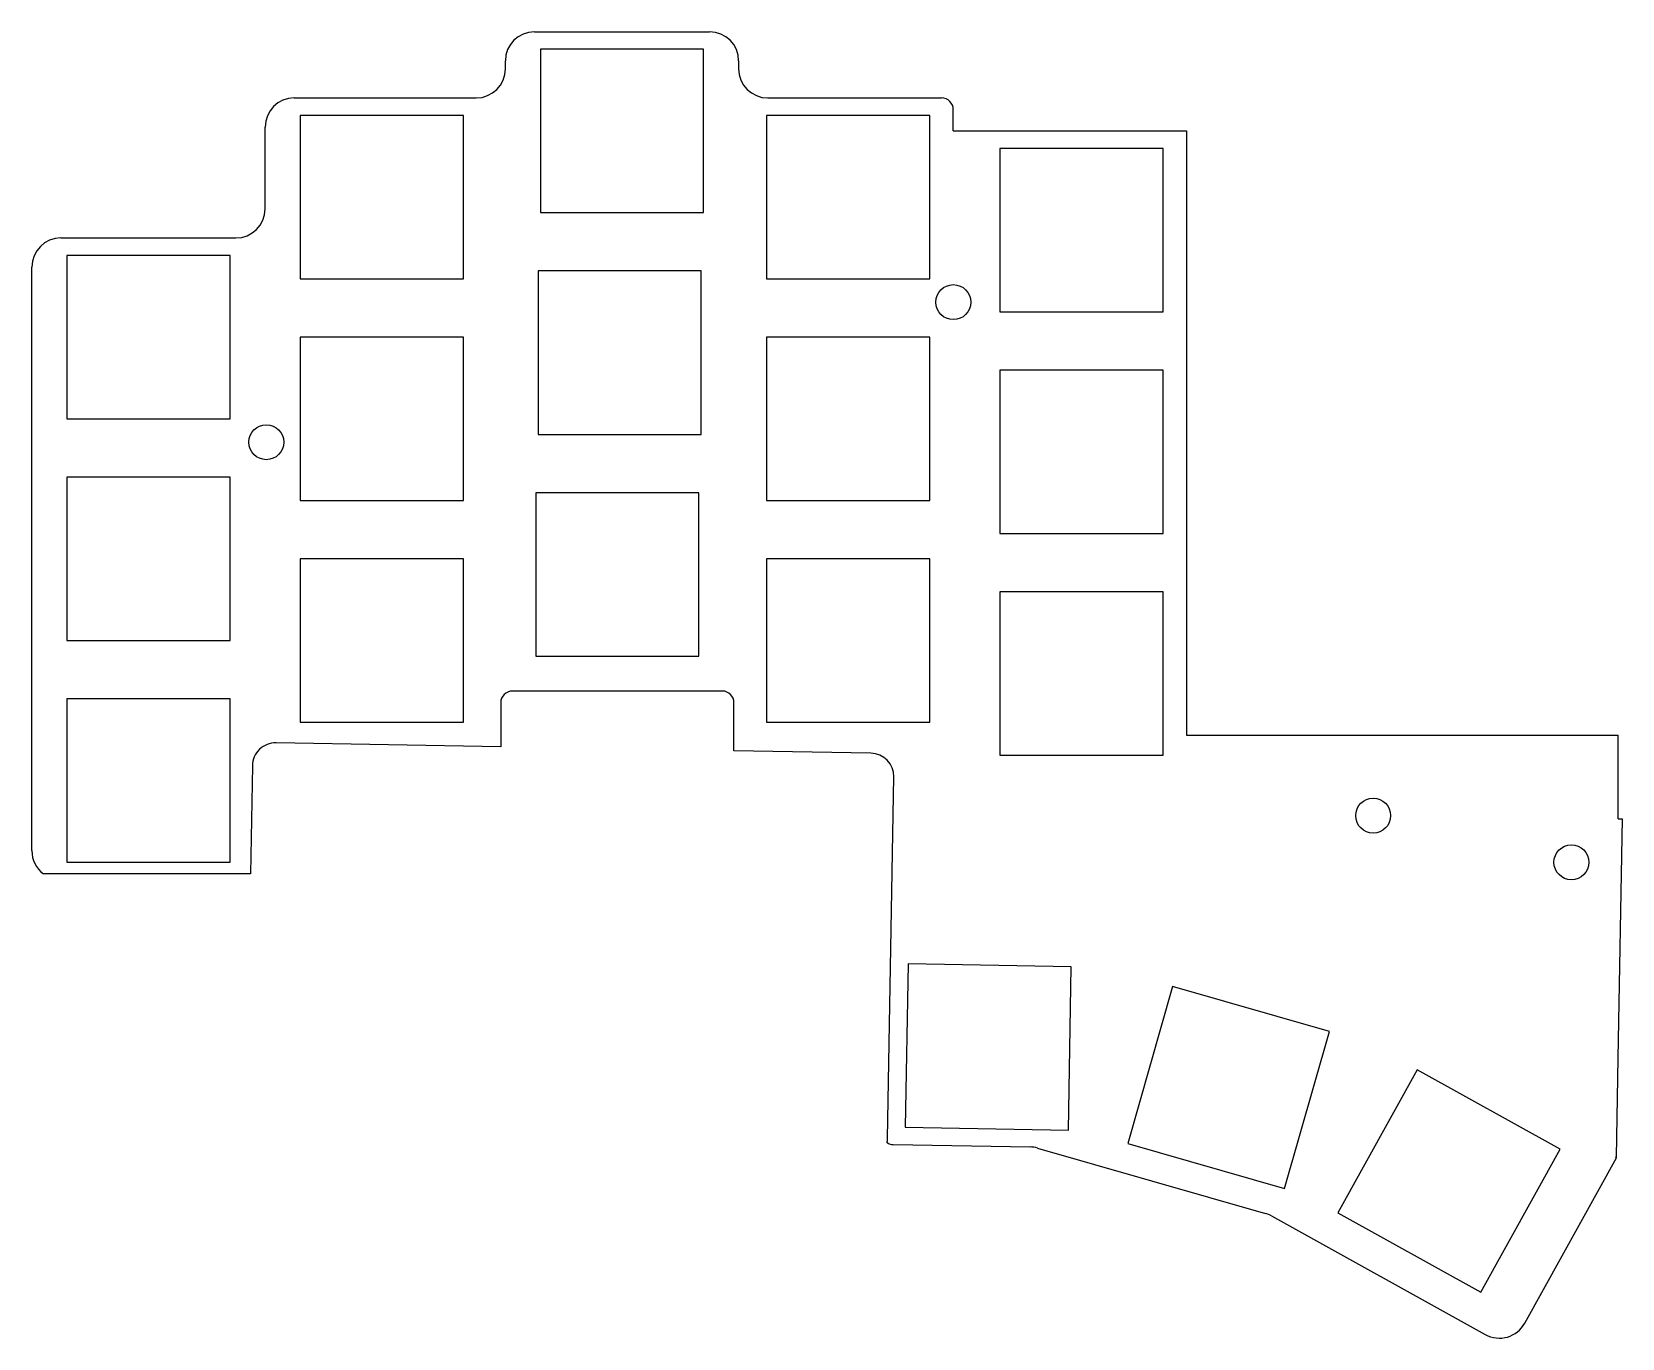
# Model space of a CAD drawing. Header units: millimetres. Extents: x -10 to 126, y -48 to 64.
import ezdxf

# ---------------------------------------------------------------- set-up
doc = ezdxf.new("R2010")
doc.units = ezdxf.units.MM

msp = doc.modelspace()

# ---------------------------------------------------------------- linework, layer by layer
for p, q in [((33.1, 64.17), (48.1, 64.17)), ((30.6, 61), (30.6, 61.67)), ((47.6, 62.67), (33.6, 62.67)), ((33.6, 62.67), (33.6, 48.67)), ((47.6, 48.67), (47.6, 62.67)), ((50.6, 61.67), (50.6, 61)), ((12.5, 58.5), (28.1, 58.5)), ((53.1, 58.5), (68, 58.5)), ((69, 55.67), (69, 57.5)), ((10, 49), (10, 56)), ((27, 57), (13, 57)), ((13, 57), (13, 43)), ((27, 43), (27, 57)), ((67, 57), (53, 57)), ((53, 57), (53, 43)), ((67, 43), (67, 57)), ((69, 55.67), (89, 55.67)), ((89, 55.67), (89, 3.89)), ((87, 54.17), (73, 54.17)), ((73, 54.17), (73, 40.17)), ((87, 40.17), (87, 54.17)), ((33.6, 48.67), (47.6, 48.67)), ((-7.5, 46.5), (7.5, 46.5)), ((7, 45), (-7, 45)), ((-7, 45), (-7, 31)), ((7, 31), (7, 45)), ((-10, -6), (-10, 44)), ((47.4, 43.67), (33.4, 43.67)), ((33.4, 43.67), (33.4, 29.67)), ((47.4, 29.67), (47.4, 43.67)), ((13, 43), (27, 43)), ((53, 43), (67, 43)), ((73, 40.17), (87, 40.17)), ((27, 38), (13, 38)), ((13, 38), (13, 24)), ((27, 24), (27, 38)), ((67, 38), (53, 38)), ((53, 38), (53, 24)), ((67, 24), (67, 38)), ((87, 35.17), (73, 35.17)), ((73, 35.17), (73, 21.17)), ((87, 21.17), (87, 35.17)), ((-7, 31), (7, 31)), ((33.4, 29.67), (47.4, 29.67)), ((7, 26), (-7, 26)), ((-7, 26), (-7, 12)), ((7, 12), (7, 26)), ((47.2, 24.67), (33.2, 24.67)), ((33.2, 24.67), (33.2, 10.67)), ((47.2, 10.67), (47.2, 24.67)), ((13, 24), (27, 24)), ((53, 24), (67, 24)), ((73, 21.17), (87, 21.17)), ((27, 19), (13, 19)), ((13, 19), (13, 5)), ((27, 5), (27, 19)), ((67, 19), (53, 19)), ((53, 19), (53, 5)), ((67, 5), (67, 19)), ((87, 16.17), (73, 16.17)), ((73, 16.17), (73, 2.17)), ((87, 2.17), (87, 16.17)), ((-7, 12), (7, 12)), ((33.2, 10.67), (47.2, 10.67)), ((7, 7), (-7, 7)), ((-7, 7), (-7, -7)), ((7, -7), (7, 7)), ((49.2, 7.67), (31.2, 7.67)), ((30.2, 6.67), (30.2, 2.9)), ((50.2, 2.55), (50.2, 6.67)), ((13, 5), (27, 5)), ((53, 5), (67, 5)), ((30.2, 2.9), (10.95, 3.24)), ((89, 3.89), (126, 3.89)), ((126, -3.27), (126, 3.89)), ((61.94, 2.35), (50.2, 2.55)), ((73, 2.17), (87, 2.17)), ((8.91, 1.27), (8.75, -8)), ((63.36, -30.68), (63.9, 0.31)), ((126.35, -3.28), (125.99, -23.78)), ((126, -3.27), (126.35, -3.28)), ((8.75, -8), (-9, -8)), ((-7, -7), (7, -7)), ((65.12, -15.71), (64.88, -29.71)), ((79.12, -15.96), (65.12, -15.71)), ((78.88, -29.95), (79.12, -15.96)), ((87.81, -17.65), (83.96, -31.11)), ((101.27, -21.51), (87.81, -17.65)), ((97.41, -34.97), (101.27, -21.51)), ((125.99, -23.78), (125.84, -32.27)), ((108.77, -24.8), (101.98, -37.04)), ((121.02, -31.58), (108.77, -24.8)), ((64.88, -29.71), (78.88, -29.95)), ((63.85, -31.19), (75.58, -31.4)), ((83.96, -31.11), (97.41, -34.97)), ((76.23, -31.49), (95.76, -37.1)), ((114.23, -43.83), (121.02, -31.58)), ((118.01, -46.5), (125.86, -32.33)), ((125.84, -32.27), (125.77, -32.27)), ((125.77, -32.27), (125.86, -32.33)), ((96.28, -37.31), (114.61, -47.47)), ((101.98, -37.04), (114.23, -43.83))]:
    msp.add_line(p, q)
for centre in [(69, 41), (10.1, 29), (105, -3), (122, -7)]:
    msp.add_circle(centre, 1.5)
for centre, radius, start, end in [((33.1, 61.67), 2.5, 90, 180), ((48.1, 61.67), 2.5, 0, 90), ((28.1, 61), 2.5, 270, 0), ((53.1, 61), 2.5, 180, 270), ((12.5, 56), 2.5, 90, 180), ((68, 57.5), 1, 0, 90), ((7.5, 49), 2.5, 270, 0), ((-7.5, 44), 2.5, 90, 180), ((31.2, 6.67), 1, 90, 180), ((49.2, 6.67), 1, 0, 90), ((10.91, 1.24), 2, 89, 179), ((61.9, 0.35), 2, 359, 89), ((-7.5, -6), 2.5, 180, 233.1301), ((61.36, -30.65), 2, 348.9879, 359), ((63.87, -30.19), 1, 236.9636, 269), ((75.54, -33.9), 2.5, 74, 89), ((95.07, -39.5), 2.5, 61, 74), ((115.82, -45.28), 2.5, 241, 331)]:
    msp.add_arc(centre, radius, start, end)

doc.saveas('drawing.dxf')
